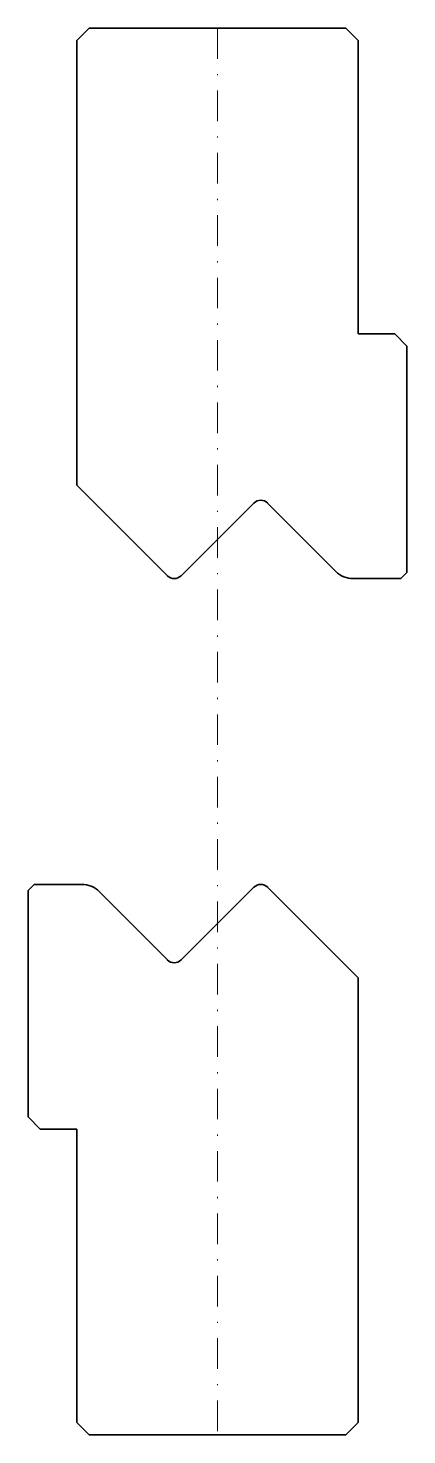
# Model space of a CAD drawing. Header units: millimetres. Extents: x -16 to 16, y 0 to 115.
import ezdxf

# ---------------------------------------------------------------- set-up
doc = ezdxf.new("R2010")
doc.units = ezdxf.units.MM
doc.header["$LTSCALE"] = 5
doc.linetypes.add('AUSGEZOGEN', pattern=[0])
doc.linetypes.add('DASHDOT', pattern=[1, 0.5, -0.25, 0, -0.25])
doc.layers.add('2', color=7, linetype='Continuous')

msp = doc.modelspace()

# ---------------------------------------------------------------- linework, layer by layer
at = {"layer": '2', "color": 7, "linetype": 'AUSGEZOGEN', "lineweight": 35}
for p, q in [((-10.5, 115), (10.5, 115)), ((10.5, 115), (11.5, 114)), ((-11.5, 114), (-10.5, 115)), ((-11.5, 77.63), (-11.5, 114)), ((11.5, 114), (11.5, 90)), ((11.5, 90), (14.5, 90)), ((14.5, 90), (15.5, 89)), ((15.5, 89), (15.5, 70.5)), ((-4.1, 70.23), (-11.5, 77.63)), ((2.97, 76.17), (-2.97, 70.23)), ((9.69, 70.59), (4.1, 76.17)), ((15.5, 70.5), (15, 70)), ((15, 70), (11.1, 70)), ((-15.5, 44.5), (-15, 45)), ((-15, 45), (-11.1, 45)), ((-15.5, 26), (-15.5, 44.5)), ((-9.69, 44.41), (-4.1, 38.83)), ((-2.97, 38.83), (2.97, 44.77)), ((4.1, 44.77), (11.5, 37.37)), ((11.5, 37.37), (11.5, 1)), ((-14.5, 25), (-15.5, 26)), ((-11.5, 25), (-14.5, 25)), ((-11.5, 1), (-11.5, 25)), ((-10.5, 0), (-11.5, 1)), ((10.5, 0), (-10.5, 0)), ((11.5, 1), (10.5, 0))]:
    msp.add_line(p, q, dxfattribs=at)
at = {"layer": '2', "color": 7, "linetype": 'DASHDOT', "lineweight": 18}
msp.add_line((0, 115), (0, 0), dxfattribs=at)
at = {"layer": '2', "color": 7, "linetype": 'AUSGEZOGEN', "lineweight": 35}
for centre, radius, start, end in [((3.54, 75.61), 0.8, 45, 135), ((-3.54, 70.8), 0.8, 225, 315), ((11.1, 72), 2, 225, 270), ((-11.1, 43), 2, 45, 90), ((3.54, 44.2), 0.8, 45, 135), ((-3.54, 39.39), 0.8, 225, 315)]:
    msp.add_arc(centre, radius, start, end, dxfattribs=at)

doc.saveas('drawing.dxf')
